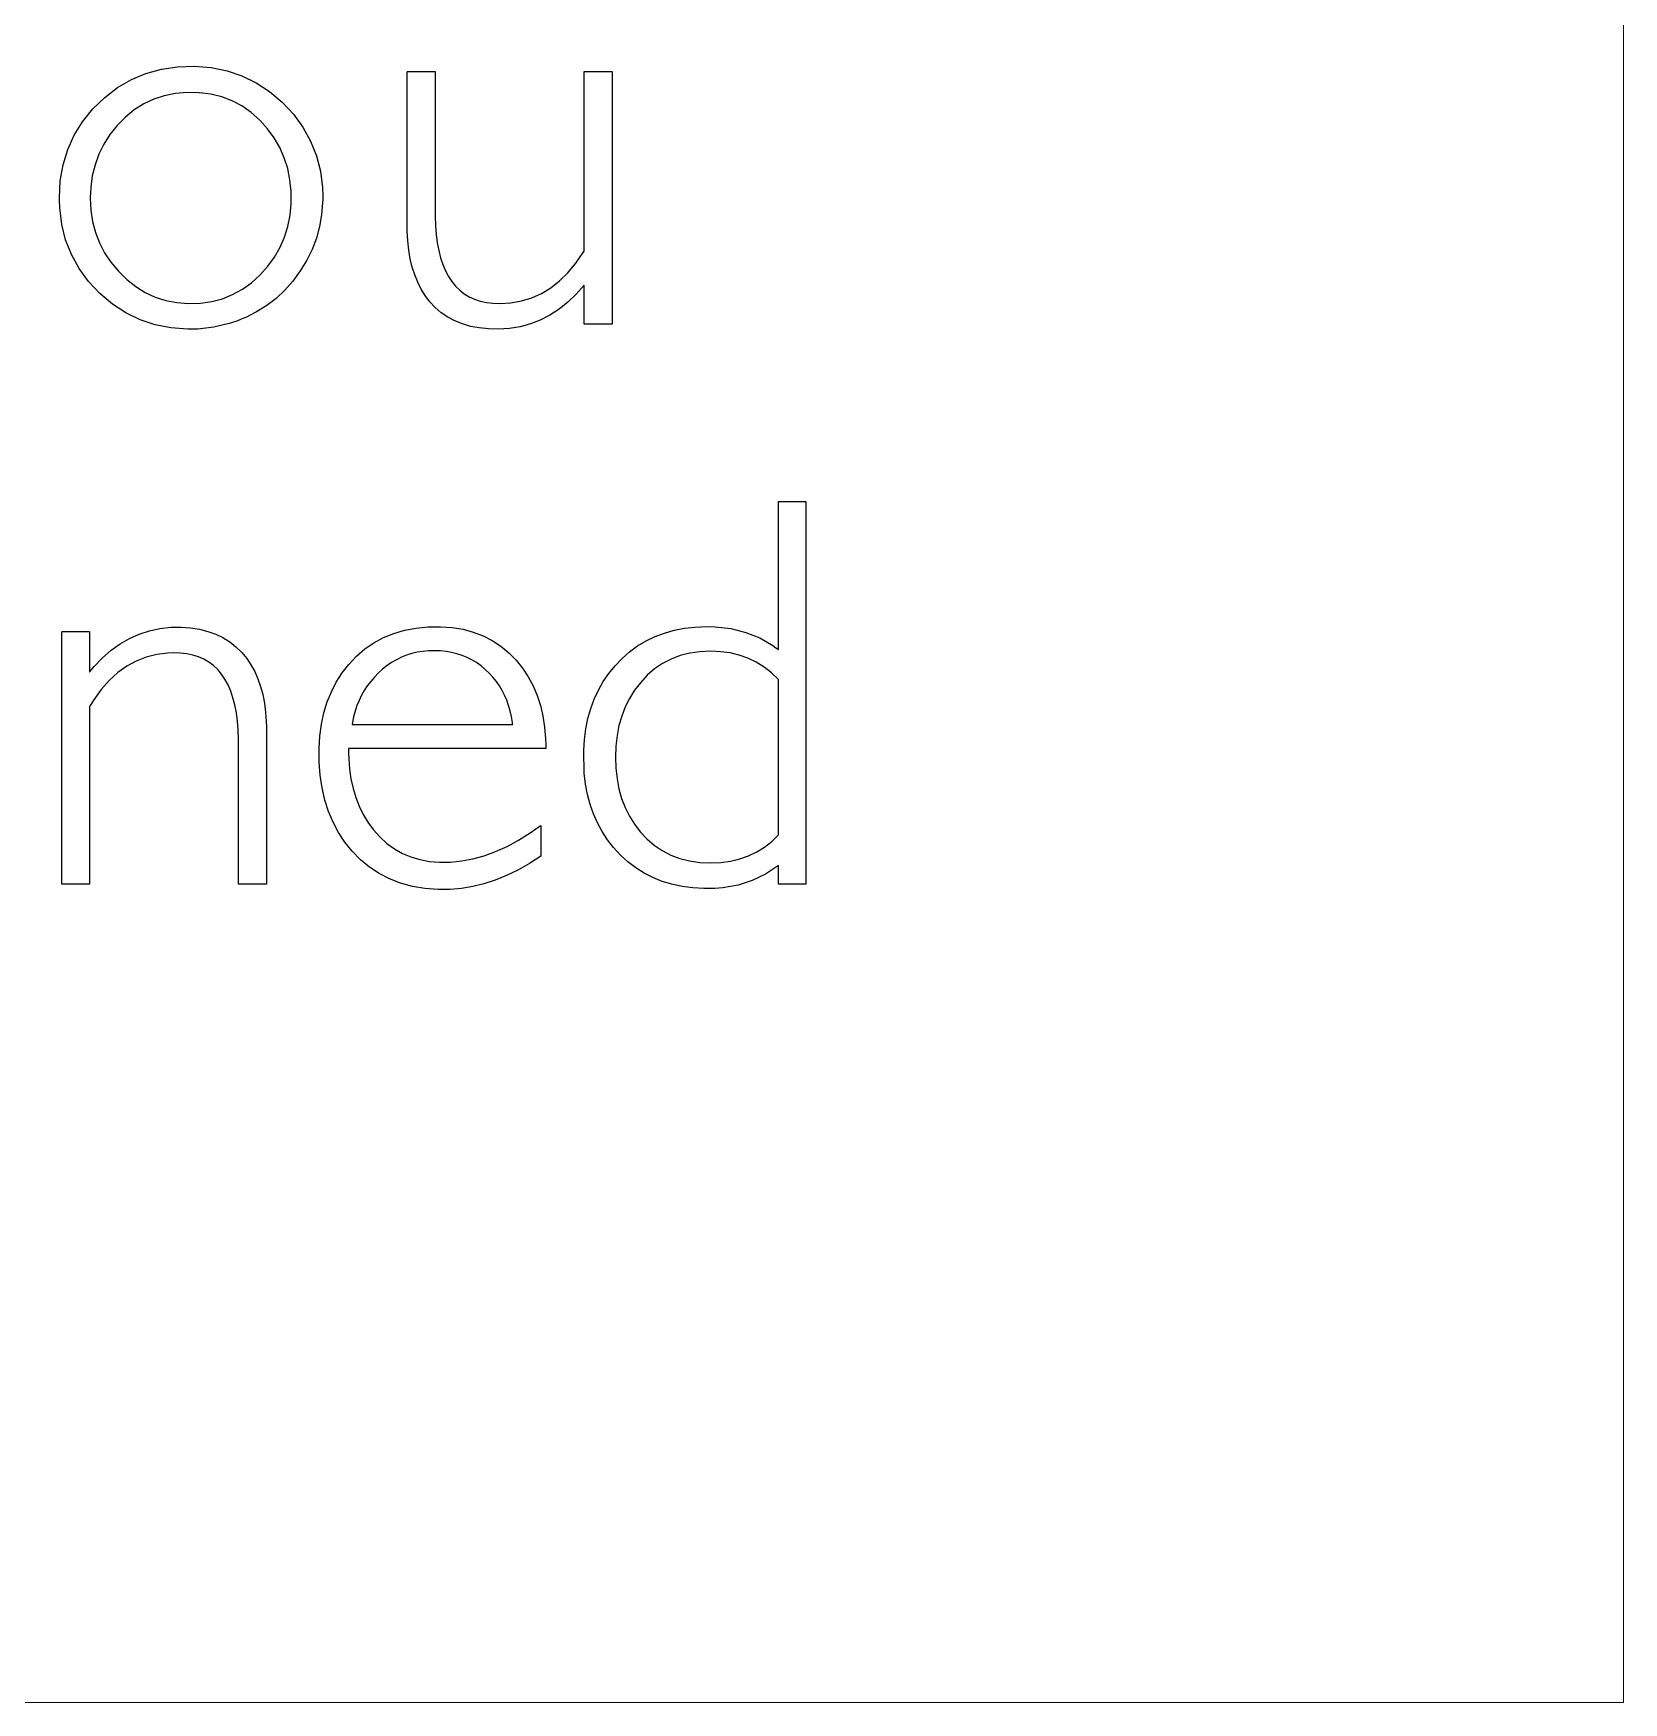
# Model space of a CAD drawing. Header units: millimetres. Extents: x 2232 to 85269, y -3593 to 5869.
# Drawn here: x 67265.23 to 67301.84, y -1520.84 to -1482.4 of the extents above; entities that cross this region are included whole.
import ezdxf

# ---------------------------------------------------------------- set-up
doc = ezdxf.new("R2010")
doc.units = ezdxf.units.MM
doc.layers.add('Standart', color=7, linetype='Continuous')

msp = doc.modelspace()

# ---------------------------------------------------------------- linework, layer by layer
at = {"layer": 'Standart', "color": 250, "linetype": 'Continuous', "lineweight": 5}
for points in [[(67301.842, -1445.29), (67301.842, -1520.841)], [(67301.842, -1520.841), (67031.842, -1520.841)]]:
    msp.add_lwpolyline(points, dxfattribs=at)
at = {"layer": 'Standart', "color": 159, "linetype": 'Continuous', "lineweight": -3}
for points in [[(67267.82, -1483.319), (67268.175, -1483.22)], [(67268.175, -1483.22), (67268.549, -1483.165)], [(67268.549, -1483.165), (67268.942, -1483.152)], [(67268.942, -1483.152), (67269.324, -1483.182)], [(67269.324, -1483.182), (67269.687, -1483.255)], [(67267.168, -1483.644), (67267.485, -1483.46)], [(67267.485, -1483.46), (67267.82, -1483.319)], [(67269.687, -1483.255), (67270.032, -1483.372)], [(67270.032, -1483.372), (67270.358, -1483.531)], [(67270.358, -1483.531), (67270.666, -1483.733)], [(67273.837, -1483.278), (67273.841, -1483.277)], [(67273.837, -1483.29), (67273.837, -1483.278)], [(67273.837, -1483.317), (67273.837, -1483.29)], [(67273.837, -1483.358), (67273.837, -1483.317)], [(67273.837, -1483.413), (67273.837, -1483.358)], [(67273.837, -1483.558), (67273.837, -1483.413)], [(67273.837, -1483.745), (67273.837, -1483.558)], [(67273.841, -1483.277), (67273.879, -1483.277)], [(67273.879, -1483.277), (67273.949, -1483.277)], [(67273.949, -1483.277), (67274.04, -1483.277)], [(67274.04, -1483.277), (67274.247, -1483.277)], [(67274.247, -1483.277), (67274.343, -1483.277)], [(67274.343, -1483.277), (67274.42, -1483.277)], [(67274.42, -1483.277), (67274.468, -1483.277)], [(67274.468, -1483.277), (67274.478, -1483.277)], [(67274.478, -1483.277), (67274.479, -1483.286)], [(67274.479, -1483.286), (67274.479, -1483.309)], [(67274.479, -1483.309), (67274.479, -1483.345)], [(67274.479, -1483.345), (67274.479, -1483.452)], [(67274.479, -1483.452), (67274.479, -1483.602)], [(67274.479, -1483.602), (67274.479, -1483.787)], [(67277.911, -1483.289), (67277.912, -1483.277)], [(67277.911, -1483.318), (67277.911, -1483.289)], [(67277.911, -1483.363), (67277.911, -1483.318)], [(67277.911, -1483.424), (67277.911, -1483.363)], [(67277.911, -1483.499), (67277.911, -1483.424)], [(67277.911, -1483.587), (67277.911, -1483.499)], [(67277.911, -1483.688), (67277.911, -1483.587)], [(67277.912, -1483.277), (67277.922, -1483.277)], [(67277.922, -1483.277), (67277.97, -1483.277)], [(67277.97, -1483.277), (67278.047, -1483.277)], [(67278.047, -1483.277), (67278.143, -1483.277)], [(67278.143, -1483.277), (67278.35, -1483.277)], [(67278.35, -1483.277), (67278.441, -1483.277)], [(67278.441, -1483.277), (67278.511, -1483.277)], [(67278.511, -1483.277), (67278.549, -1483.277)], [(67278.549, -1483.277), (67278.553, -1483.278)], [(67278.553, -1483.278), (67278.553, -1483.298)], [(67278.553, -1483.298), (67278.553, -1483.342)], [(67278.553, -1483.342), (67278.553, -1483.409)], [(67278.553, -1483.409), (67278.553, -1483.498)], [(67278.553, -1483.498), (67278.553, -1483.606)], [(67278.553, -1483.606), (67278.553, -1483.733)], [(67266.597, -1484.137), (67266.872, -1483.87)], [(67266.872, -1483.87), (67267.168, -1483.644)], [(67267.999, -1483.913), (67267.769, -1484.022)], [(67268.242, -1483.833), (67267.999, -1483.913)], [(67268.499, -1483.781), (67268.242, -1483.833)], [(67268.77, -1483.757), (67268.499, -1483.781)], [(67269.048, -1483.762), (67268.77, -1483.757)], [(67269.313, -1483.796), (67269.048, -1483.762)], [(67269.566, -1483.858), (67269.313, -1483.796)], [(67269.805, -1483.948), (67269.566, -1483.858)], [(67270.031, -1484.068), (67269.805, -1483.948)], [(67270.666, -1483.733), (67270.954, -1483.978)], [(67270.954, -1483.978), (67271.216, -1484.259)], [(67273.837, -1483.967), (67273.837, -1483.745)], [(67273.837, -1484.217), (67273.837, -1483.967)], [(67274.479, -1483.787), (67274.479, -1484.001)], [(67277.911, -1483.922), (67277.911, -1483.688)], [(67277.911, -1484.194), (67277.911, -1483.922)], [(67278.553, -1483.733), (67278.553, -1483.878)], [(67278.553, -1483.878), (67278.553, -1484.037)], [(67266.362, -1484.429), (67266.597, -1484.137)], [(67267.349, -1484.325), (67267.16, -1484.518)], [(67267.552, -1484.159), (67267.349, -1484.325)], [(67267.769, -1484.022), (67267.552, -1484.159)], [(67270.243, -1484.216), (67270.031, -1484.068)], [(67270.442, -1484.392), (67270.243, -1484.216)], [(67271.216, -1484.259), (67271.436, -1484.559)], [(67273.837, -1484.488), (67273.837, -1484.217)], [(67274.479, -1484.001), (67274.479, -1484.238)], [(67274.479, -1484.238), (67274.479, -1484.755)], [(67277.911, -1484.494), (67277.911, -1484.194)], [(67278.553, -1484.037), (67278.553, -1484.212)], [(67278.553, -1484.212), (67278.553, -1484.399)], [(67266.02, -1485.07), (67266.17, -1484.74)], [(67266.17, -1484.74), (67266.362, -1484.429)], [(67266.993, -1484.727), (67266.852, -1484.947)], [(67267.16, -1484.518), (67266.993, -1484.727)], [(67270.622, -1484.592), (67270.442, -1484.392)], [(67270.775, -1484.803), (67270.622, -1484.592)], [(67271.436, -1484.559), (67271.612, -1484.877)], [(67273.837, -1485.065), (67273.837, -1484.488)], [(67274.479, -1484.755), (67274.479, -1485.287)], [(67277.911, -1484.815), (67277.911, -1484.494)], [(67278.553, -1484.399), (67278.553, -1484.805)], [(67265.913, -1485.421), (67266.02, -1485.07)], [(67266.852, -1484.947), (67266.737, -1485.179)], [(67270.904, -1485.026), (67270.775, -1484.803)], [(67271.006, -1485.261), (67270.904, -1485.026)], [(67271.612, -1484.877), (67271.746, -1485.215)], [(67273.837, -1485.643), (67273.837, -1485.065)], [(67277.911, -1485.149), (67277.911, -1484.815)], [(67278.553, -1484.805), (67278.553, -1485.247)], [(67265.849, -1485.79), (67265.913, -1485.421)], [(67266.649, -1485.423), (67266.586, -1485.678)], [(67266.737, -1485.179), (67266.649, -1485.423)], [(67271.084, -1485.507), (67271.006, -1485.261)], [(67271.136, -1485.766), (67271.084, -1485.507)], [(67271.746, -1485.215), (67271.836, -1485.571)], [(67274.479, -1485.287), (67274.479, -1485.542)], [(67277.911, -1485.823), (67277.911, -1485.149)], [(67278.553, -1485.247), (67278.553, -1486.186)], [(67265.828, -1486.18), (67265.849, -1485.79)], [(67266.586, -1485.678), (67266.55, -1485.945)], [(67271.163, -1486.037), (67271.136, -1485.766)], [(67271.836, -1485.571), (67271.883, -1485.946)], [(67273.837, -1485.914), (67273.837, -1485.643)], [(67274.479, -1485.542), (67274.479, -1485.782)], [(67274.479, -1485.782), (67274.479, -1486)], [(67277.911, -1486.146), (67277.911, -1485.823)], [(67265.828, -1486.195), (67265.828, -1486.18)], [(67265.828, -1486.18), (67265.828, -1486.18)], [(67265.828, -1486.18), (67265.828, -1486.18)], [(67265.828, -1486.18), (67265.828, -1486.18)], [(67265.828, -1486.18), (67265.828, -1486.18)], [(67265.828, -1486.22), (67265.828, -1486.195)], [(67265.835, -1486.416), (67265.828, -1486.22)], [(67266.542, -1486.083), (67266.54, -1486.153)], [(67266.54, -1486.153), (67266.54, -1486.188)], [(67266.54, -1486.188), (67266.54, -1486.192)], [(67266.54, -1486.192), (67266.553, -1486.465)], [(67266.54, -1486.192), (67266.54, -1486.192)], [(67266.54, -1486.192), (67266.54, -1486.192)], [(67266.54, -1486.192), (67266.54, -1486.192)], [(67266.55, -1485.945), (67266.542, -1486.083)], [(67271.164, -1486.316), (67271.163, -1486.037)], [(67271.889, -1486.293), (67271.866, -1486.573)], [(67271.883, -1485.946), (67271.891, -1486.141)], [(67271.891, -1486.223), (67271.889, -1486.293)], [(67271.891, -1486.141), (67271.891, -1486.223)], [(67273.837, -1486.164), (67273.837, -1485.914)], [(67273.837, -1486.386), (67273.837, -1486.164)], [(67274.479, -1486), (67274.479, -1486.19)], [(67274.479, -1486.19), (67274.479, -1486.344)], [(67277.911, -1486.45), (67277.911, -1486.146)], [(67278.553, -1486.186), (67278.553, -1487.125)], [(67265.882, -1486.794), (67265.835, -1486.416)], [(67266.553, -1486.465), (67266.592, -1486.727)], [(67271.089, -1486.842), (67271.14, -1486.585)], [(67271.14, -1486.585), (67271.164, -1486.316)], [(67271.866, -1486.573), (67271.819, -1486.845)], [(67273.837, -1486.573), (67273.837, -1486.386)], [(67273.837, -1486.718), (67273.837, -1486.573)], [(67274.479, -1486.344), (67274.479, -1486.458)], [(67274.479, -1486.458), (67274.479, -1486.498)], [(67274.479, -1486.498), (67274.479, -1486.524)], [(67274.479, -1486.524), (67274.479, -1486.537)], [(67274.479, -1486.537), (67274.479, -1486.547)], [(67274.479, -1486.547), (67274.479, -1486.603)], [(67274.479, -1486.603), (67274.486, -1486.821)], [(67277.911, -1486.726), (67277.911, -1486.45)], [(67265.972, -1487.152), (67265.882, -1486.794)], [(67266.592, -1486.727), (67266.658, -1486.978)], [(67266.658, -1486.978), (67266.751, -1487.219)], [(67271.013, -1487.088), (67271.089, -1486.842)], [(67271.819, -1486.845), (67271.746, -1487.111)], [(67273.837, -1486.772), (67273.837, -1486.718)], [(67273.837, -1486.814), (67273.837, -1486.772)], [(67273.837, -1486.841), (67273.837, -1486.814)], [(67273.837, -1486.853), (67273.837, -1486.841)], [(67273.837, -1486.866), (67273.837, -1486.853)], [(67273.837, -1486.895), (67273.837, -1486.866)], [(67273.838, -1486.952), (67273.837, -1486.895)], [(67273.849, -1487.175), (67273.838, -1486.952)], [(67274.486, -1486.821), (67274.502, -1487.026)], [(67274.502, -1487.026), (67274.527, -1487.218)], [(67277.911, -1486.966), (67277.911, -1486.726)], [(67277.911, -1487.07), (67277.911, -1486.966)], [(67266.105, -1487.49), (67265.972, -1487.152)], [(67266.751, -1487.219), (67266.869, -1487.449)], [(67266.869, -1487.449), (67267.014, -1487.668)], [(67270.783, -1487.546), (67270.911, -1487.323)], [(67270.911, -1487.323), (67271.013, -1487.088)], [(67271.647, -1487.37), (67271.524, -1487.622)], [(67271.746, -1487.111), (67271.647, -1487.37)], [(67273.871, -1487.387), (67273.849, -1487.175)], [(67273.905, -1487.589), (67273.871, -1487.387)], [(67274.527, -1487.218), (67274.561, -1487.398)], [(67274.561, -1487.398), (67274.603, -1487.566)], [(67277.718, -1487.691), (67277.888, -1487.445)], [(67277.888, -1487.445), (67277.908, -1487.413)], [(67277.908, -1487.413), (67277.911, -1487.406)], [(67277.911, -1487.162), (67277.911, -1487.07)], [(67277.911, -1487.241), (67277.911, -1487.162)], [(67277.911, -1487.306), (67277.911, -1487.241)], [(67277.911, -1487.356), (67277.911, -1487.306)], [(67277.911, -1487.389), (67277.911, -1487.356)], [(67277.911, -1487.406), (67277.911, -1487.389)], [(67278.553, -1487.125), (67278.553, -1487.566)], [(67266.28, -1487.809), (67266.105, -1487.49)], [(67266.498, -1488.108), (67266.28, -1487.809)], [(67267.014, -1487.668), (67267.186, -1487.876)], [(67270.449, -1487.959), (67270.629, -1487.758)], [(67270.629, -1487.758), (67270.783, -1487.546)], [(67271.524, -1487.622), (67271.375, -1487.867)], [(67273.951, -1487.78), (67273.905, -1487.589)], [(67274.008, -1487.96), (67273.951, -1487.78)], [(67274.603, -1487.566), (67274.655, -1487.721)], [(67274.655, -1487.721), (67274.715, -1487.864)], [(67277.537, -1487.908), (67277.718, -1487.691)], [(67278.553, -1487.566), (67278.553, -1487.973)], [(67266.758, -1488.387), (67266.498, -1488.108)], [(67267.186, -1487.876), (67267.38, -1488.067)], [(67267.38, -1488.067), (67267.586, -1488.229)], [(67270.04, -1488.29), (67270.251, -1488.139)], [(67270.251, -1488.139), (67270.449, -1487.959)], [(67271.206, -1488.099), (67271.02, -1488.309)], [(67271.375, -1487.867), (67271.206, -1488.099)], [(67274.077, -1488.129), (67274.008, -1487.96)], [(67274.157, -1488.288), (67274.077, -1488.129)], [(67274.715, -1487.864), (67274.784, -1487.995)], [(67274.784, -1487.995), (67274.862, -1488.113)], [(67274.862, -1488.113), (67274.949, -1488.218)], [(67274.949, -1488.218), (67275.045, -1488.312)], [(67277.143, -1488.255), (67277.346, -1488.096)], [(67277.346, -1488.096), (67277.537, -1487.908)], [(67277.911, -1488.194), (67277.726, -1488.404)], [(67277.911, -1488.198), (67277.911, -1488.194)], [(67277.911, -1488.194), (67277.911, -1488.194)], [(67277.911, -1488.194), (67277.911, -1488.194)], [(67277.911, -1488.216), (67277.911, -1488.198)], [(67277.911, -1488.29), (67277.911, -1488.216)], [(67278.553, -1487.973), (67278.553, -1488.16)], [(67278.553, -1488.16), (67278.553, -1488.334)], [(67267.047, -1488.631), (67266.758, -1488.387)], [(67267.586, -1488.229), (67267.805, -1488.363)], [(67267.805, -1488.363), (67268.036, -1488.469)], [(67268.036, -1488.469), (67268.279, -1488.546)], [(67268.279, -1488.546), (67268.534, -1488.595)], [(67268.534, -1488.595), (67268.802, -1488.615)], [(67269.074, -1488.608), (67269.334, -1488.571)], [(67269.334, -1488.571), (67269.582, -1488.506)], [(67269.582, -1488.506), (67269.817, -1488.412)], [(67269.817, -1488.412), (67270.04, -1488.29)], [(67270.819, -1488.498), (67270.601, -1488.665)], [(67271.02, -1488.309), (67270.819, -1488.498)], [(67274.249, -1488.435), (67274.157, -1488.288)], [(67274.356, -1488.576), (67274.249, -1488.435)], [(67274.482, -1488.711), (67274.356, -1488.576)], [(67275.045, -1488.312), (67275.15, -1488.392)], [(67275.15, -1488.392), (67275.264, -1488.461)], [(67275.264, -1488.461), (67275.386, -1488.517)], [(67275.386, -1488.517), (67275.518, -1488.56)], [(67275.518, -1488.56), (67275.658, -1488.591)], [(67275.658, -1488.591), (67275.808, -1488.61)], [(67275.966, -1488.616), (67276.223, -1488.602)], [(67276.223, -1488.602), (67276.47, -1488.558)], [(67276.47, -1488.558), (67276.705, -1488.486)], [(67276.705, -1488.486), (67276.93, -1488.385)], [(67276.93, -1488.385), (67277.143, -1488.255)], [(67277.533, -1488.589), (67277.331, -1488.75)], [(67277.726, -1488.404), (67277.533, -1488.589)], [(67277.911, -1488.403), (67277.911, -1488.29)], [(67277.911, -1488.686), (67277.911, -1488.403)], [(67278.553, -1488.334), (67278.553, -1488.494)], [(67278.553, -1488.494), (67278.553, -1488.638)], [(67267.356, -1488.832), (67267.047, -1488.631)], [(67267.684, -1488.99), (67267.356, -1488.832)], [(67268.802, -1488.615), (67269.074, -1488.608)], [(67269.998, -1488.989), (67269.912, -1489.022)], [(67270.054, -1488.965), (67269.998, -1488.989)], [(67270.119, -1488.937), (67270.054, -1488.965)], [(67270.368, -1488.812), (67270.119, -1488.937)], [(67270.601, -1488.665), (67270.368, -1488.812)], [(67274.621, -1488.829), (67274.482, -1488.711)], [(67274.772, -1488.932), (67274.621, -1488.829)], [(67274.934, -1489.018), (67274.772, -1488.932)], [(67275.808, -1488.61), (67275.966, -1488.616)], [(67277.119, -1488.887), (67276.9, -1489)], [(67277.331, -1488.75), (67277.119, -1488.887)], [(67277.911, -1488.829), (67277.911, -1488.686)], [(67277.911, -1488.954), (67277.911, -1488.829)], [(67277.911, -1489.046), (67277.911, -1488.954)], [(67278.553, -1488.638), (67278.553, -1488.765)], [(67278.553, -1488.765), (67278.553, -1488.874)], [(67278.553, -1488.874), (67278.553, -1488.962)], [(67278.553, -1488.962), (67278.553, -1489.029)], [(67268.031, -1489.105), (67267.684, -1488.99)], [(67268.397, -1489.178), (67268.031, -1489.105)], [(67268.783, -1489.208), (67268.397, -1489.178)], [(67268.833, -1489.208), (67268.783, -1489.208)], [(67268.872, -1489.208), (67268.833, -1489.208)], [(67268.919, -1489.208), (67268.872, -1489.208)], [(67269.013, -1489.205), (67268.919, -1489.208)], [(67269.381, -1489.165), (67269.013, -1489.205)], [(67269.737, -1489.081), (67269.381, -1489.165)], [(67269.912, -1489.022), (67269.737, -1489.081)], [(67275.109, -1489.088), (67274.934, -1489.018)], [(67275.296, -1489.143), (67275.109, -1489.088)], [(67275.495, -1489.181), (67275.296, -1489.143)], [(67275.705, -1489.202), (67275.495, -1489.181)], [(67275.933, -1489.208), (67275.705, -1489.202)], [(67276.188, -1489.193), (67275.933, -1489.208)], [(67276.434, -1489.153), (67276.188, -1489.193)], [(67276.671, -1489.088), (67276.434, -1489.153)], [(67276.9, -1489), (67276.671, -1489.088)], [(67277.911, -1489.076), (67277.911, -1489.046)], [(67277.911, -1489.092), (67277.911, -1489.076)], [(67277.922, -1489.095), (67277.911, -1489.092)], [(67277.97, -1489.095), (67277.922, -1489.095)], [(67278.047, -1489.095), (67277.97, -1489.095)], [(67278.143, -1489.095), (67278.047, -1489.095)], [(67278.35, -1489.095), (67278.143, -1489.095)], [(67278.441, -1489.095), (67278.35, -1489.095)], [(67278.511, -1489.095), (67278.441, -1489.095)], [(67278.549, -1489.095), (67278.511, -1489.095)], [(67278.553, -1489.093), (67278.549, -1489.095)], [(67278.553, -1489.029), (67278.553, -1489.073)], [(67278.553, -1489.073), (67278.553, -1489.093)], [(67282.385, -1493.189), (67282.386, -1493.181)], [(67282.385, -1493.24), (67282.385, -1493.189)], [(67282.386, -1493.181), (67282.412, -1493.181)], [(67282.412, -1493.181), (67282.467, -1493.181)], [(67282.467, -1493.181), (67282.544, -1493.181)], [(67282.544, -1493.181), (67282.729, -1493.181)], [(67282.729, -1493.181), (67282.905, -1493.181)], [(67282.905, -1493.181), (67282.969, -1493.181)], [(67282.969, -1493.181), (67283.007, -1493.181)], [(67283.007, -1493.181), (67283.014, -1493.181)], [(67283.014, -1493.181), (67283.014, -1493.186)], [(67283.014, -1493.186), (67283.014, -1493.22)], [(67282.385, -1493.336), (67282.385, -1493.24)], [(67282.385, -1493.472), (67282.385, -1493.336)], [(67282.385, -1493.641), (67282.385, -1493.472)], [(67283.014, -1493.22), (67283.014, -1493.286)], [(67283.014, -1493.286), (67283.014, -1493.382)], [(67283.014, -1493.382), (67283.014, -1493.505)], [(67283.014, -1493.505), (67283.014, -1493.655)], [(67282.385, -1493.838), (67282.385, -1493.641)], [(67282.385, -1494.297), (67282.385, -1493.838)], [(67283.014, -1493.655), (67283.014, -1493.829)], [(67283.014, -1493.829), (67283.014, -1494.026)], [(67282.385, -1494.805), (67282.385, -1494.297)], [(67283.014, -1494.026), (67283.014, -1494.244)], [(67283.014, -1494.244), (67283.014, -1494.481)], [(67283.014, -1494.481), (67283.014, -1495.006)], [(67282.385, -1495.32), (67282.385, -1494.805)], [(67283.014, -1495.006), (67283.014, -1495.588)], [(67282.385, -1495.798), (67282.385, -1495.32)], [(67282.385, -1496.01), (67282.385, -1495.798)], [(67283.014, -1495.588), (67283.014, -1496.213)], [(67265.881, -1496.176), (67265.897, -1496.172)], [(67265.881, -1496.203), (67265.881, -1496.176)], [(67265.881, -1496.254), (67265.881, -1496.203)], [(67265.881, -1496.327), (67265.881, -1496.254)], [(67265.897, -1496.172), (67265.95, -1496.172)], [(67265.95, -1496.172), (67266.03, -1496.172)], [(67266.03, -1496.172), (67266.232, -1496.172)], [(67266.232, -1496.172), (67266.334, -1496.172)], [(67266.334, -1496.172), (67266.423, -1496.172)], [(67266.423, -1496.172), (67266.489, -1496.172)], [(67266.489, -1496.172), (67266.521, -1496.172)], [(67266.521, -1496.172), (67266.523, -1496.173)], [(67266.523, -1496.173), (67266.523, -1496.188)], [(67266.523, -1496.188), (67266.523, -1496.217)], [(67266.523, -1496.217), (67266.523, -1496.258)], [(67266.523, -1496.258), (67266.523, -1496.369)], [(67267.442, -1496.329), (67267.667, -1496.229)], [(67267.667, -1496.229), (67267.9, -1496.153)], [(67267.9, -1496.153), (67268.142, -1496.102)], [(67268.142, -1496.102), (67268.391, -1496.075)], [(67268.391, -1496.075), (67268.52, -1496.071)], [(67268.52, -1496.071), (67268.634, -1496.073)], [(67268.634, -1496.073), (67268.85, -1496.088)], [(67268.85, -1496.088), (67269.054, -1496.12)], [(67269.054, -1496.12), (67269.246, -1496.168)], [(67269.246, -1496.168), (67269.426, -1496.232)], [(67269.426, -1496.232), (67269.594, -1496.313)], [(67273.291, -1496.311), (67273.527, -1496.215)], [(67273.527, -1496.215), (67273.777, -1496.141)], [(67273.777, -1496.141), (67274.041, -1496.091)], [(67274.041, -1496.091), (67274.32, -1496.064)], [(67274.32, -1496.064), (67274.605, -1496.06)], [(67274.605, -1496.06), (67274.869, -1496.079)], [(67274.869, -1496.079), (67275.121, -1496.12)], [(67275.121, -1496.12), (67275.358, -1496.183)], [(67275.358, -1496.183), (67275.583, -1496.268)], [(67275.583, -1496.268), (67275.793, -1496.376)], [(67279.335, -1496.388), (67279.541, -1496.288)], [(67279.541, -1496.288), (67279.757, -1496.207)], [(67279.757, -1496.207), (67279.983, -1496.143)], [(67279.983, -1496.143), (67280.221, -1496.097)], [(67280.221, -1496.097), (67280.469, -1496.069)], [(67280.469, -1496.069), (67280.727, -1496.059)], [(67280.727, -1496.059), (67280.924, -1496.064)], [(67280.924, -1496.064), (67281.289, -1496.106)], [(67281.289, -1496.106), (67281.632, -1496.191)], [(67281.632, -1496.191), (67281.954, -1496.321)], [(67282.385, -1496.197), (67282.385, -1496.01)], [(67282.385, -1496.354), (67282.385, -1496.197)], [(67283.014, -1496.213), (67283.014, -1496.866)], [(67265.881, -1496.422), (67265.881, -1496.327)], [(67265.881, -1496.536), (67265.881, -1496.422)], [(67265.881, -1496.668), (67265.881, -1496.536)], [(67265.881, -1496.817), (67265.881, -1496.668)], [(67266.523, -1496.369), (67266.523, -1496.508)], [(67266.523, -1496.508), (67266.523, -1496.809)], [(67266.819, -1496.779), (67267.019, -1496.605)], [(67267.019, -1496.605), (67267.226, -1496.455)], [(67267.226, -1496.455), (67267.442, -1496.329)], [(67268.325, -1496.668), (67268.072, -1496.7)], [(67268.456, -1496.664), (67268.325, -1496.668)], [(67268.611, -1496.668), (67268.456, -1496.664)], [(67268.76, -1496.685), (67268.611, -1496.668)], [(67269.594, -1496.313), (67269.75, -1496.411)], [(67269.75, -1496.411), (67269.894, -1496.524)], [(67269.894, -1496.524), (67270.025, -1496.654)], [(67270.025, -1496.654), (67270.142, -1496.796)], [(67272.668, -1496.74), (67272.861, -1496.574)], [(67272.861, -1496.574), (67273.069, -1496.431)], [(67273.069, -1496.431), (67273.291, -1496.311)], [(67274.066, -1496.651), (67273.941, -1496.681)], [(67274.195, -1496.63), (67274.066, -1496.651)], [(67274.327, -1496.617), (67274.195, -1496.63)], [(67274.464, -1496.613), (67274.327, -1496.617)], [(67274.6, -1496.617), (67274.464, -1496.613)], [(67274.731, -1496.63), (67274.6, -1496.617)], [(67274.859, -1496.652), (67274.731, -1496.63)], [(67274.982, -1496.682), (67274.859, -1496.652)], [(67275.793, -1496.376), (67275.991, -1496.506)], [(67275.991, -1496.506), (67276.174, -1496.659)], [(67276.174, -1496.659), (67276.345, -1496.834)], [(67278.783, -1496.792), (67278.957, -1496.639)], [(67278.957, -1496.639), (67279.141, -1496.505)], [(67279.141, -1496.505), (67279.335, -1496.388)], [(67280.342, -1496.671), (67280.12, -1496.727)], [(67280.576, -1496.637), (67280.342, -1496.671)], [(67280.824, -1496.625), (67280.576, -1496.637)], [(67281.052, -1496.636), (67280.824, -1496.625)], [(67281.27, -1496.666), (67281.052, -1496.636)], [(67281.479, -1496.718), (67281.27, -1496.666)], [(67281.954, -1496.321), (67282.254, -1496.494)], [(67282.254, -1496.494), (67282.325, -1496.544)], [(67282.325, -1496.544), (67282.361, -1496.57)], [(67282.361, -1496.57), (67282.378, -1496.583)], [(67282.378, -1496.583), (67282.385, -1496.588)], [(67282.385, -1496.475), (67282.385, -1496.354)], [(67282.385, -1496.554), (67282.385, -1496.475)], [(67282.385, -1496.588), (67282.385, -1496.554)], [(67265.881, -1496.981), (67265.881, -1496.817)], [(67265.881, -1497.159), (67265.881, -1496.981)], [(67266.523, -1496.809), (67266.523, -1496.941)], [(67266.523, -1496.941), (67266.523, -1497.043)], [(67266.523, -1497.043), (67266.523, -1497.077)], [(67266.536, -1497.088), (67266.628, -1496.979)], [(67266.628, -1496.979), (67266.819, -1496.779)], [(67267.38, -1496.97), (67267.172, -1497.119)], [(67267.599, -1496.851), (67267.38, -1496.97)], [(67267.829, -1496.761), (67267.599, -1496.851)], [(67268.072, -1496.7), (67267.829, -1496.761)], [(67268.901, -1496.715), (67268.76, -1496.685)], [(67269.034, -1496.756), (67268.901, -1496.715)], [(67269.157, -1496.811), (67269.034, -1496.756)], [(67269.271, -1496.878), (67269.157, -1496.811)], [(67269.377, -1496.957), (67269.271, -1496.878)], [(67269.473, -1497.049), (67269.377, -1496.957)], [(67269.561, -1497.154), (67269.473, -1497.049)], [(67270.142, -1496.796), (67270.239, -1496.94)], [(67270.239, -1496.94), (67270.324, -1497.095)], [(67272.337, -1497.125), (67272.49, -1496.928)], [(67272.49, -1496.928), (67272.668, -1496.74)], [(67273.27, -1497.039), (67273.171, -1497.128)], [(67273.372, -1496.958), (67273.27, -1497.039)], [(67273.478, -1496.886), (67273.372, -1496.958)], [(67273.588, -1496.822), (67273.478, -1496.886)], [(67273.702, -1496.766), (67273.588, -1496.822)], [(67273.82, -1496.719), (67273.702, -1496.766)], [(67273.941, -1496.681), (67273.82, -1496.719)], [(67275.101, -1496.721), (67274.982, -1496.682)], [(67275.216, -1496.768), (67275.101, -1496.721)], [(67275.327, -1496.824), (67275.216, -1496.768)], [(67275.433, -1496.889), (67275.327, -1496.824)], [(67275.536, -1496.962), (67275.433, -1496.889)], [(67275.634, -1497.044), (67275.536, -1496.962)], [(67275.726, -1497.133), (67275.634, -1497.044)], [(67276.345, -1496.834), (67276.493, -1497.019)], [(67276.493, -1497.019), (67276.622, -1497.215)], [(67278.479, -1497.138), (67278.622, -1496.961)], [(67278.622, -1496.961), (67278.783, -1496.792)], [(67279.533, -1497.033), (67279.362, -1497.18)], [(67279.716, -1496.908), (67279.533, -1497.033)], [(67279.912, -1496.806), (67279.716, -1496.908)], [(67280.12, -1496.727), (67279.912, -1496.806)], [(67281.679, -1496.789), (67281.479, -1496.718)], [(67281.87, -1496.881), (67281.679, -1496.789)], [(67282.051, -1496.994), (67281.87, -1496.881)], [(67282.223, -1497.127), (67282.051, -1496.994)], [(67283.014, -1496.866), (67283.014, -1498.203)], [(67265.881, -1497.349), (67265.881, -1497.159)], [(67265.881, -1497.762), (67265.881, -1497.349)], [(67266.523, -1497.077), (67266.523, -1497.098)], [(67266.523, -1497.098), (67266.523, -1497.103)], [(67266.523, -1497.104), (67266.525, -1497.102)], [(67266.523, -1497.103), (67266.523, -1497.104)], [(67266.525, -1497.102), (67266.536, -1497.088)], [(67266.975, -1497.298), (67266.791, -1497.505)], [(67267.172, -1497.119), (67266.975, -1497.298)], [(67269.64, -1497.271), (67269.561, -1497.154)], [(67269.711, -1497.4), (67269.64, -1497.271)], [(67269.772, -1497.542), (67269.711, -1497.4)], [(67270.324, -1497.095), (67270.398, -1497.26)], [(67270.398, -1497.26), (67270.46, -1497.436)], [(67270.46, -1497.436), (67270.51, -1497.623)], [(67272.089, -1497.558), (67272.203, -1497.335)], [(67272.203, -1497.335), (67272.337, -1497.125)], [(67272.917, -1497.422), (67272.847, -1497.529)], [(67272.995, -1497.32), (67272.917, -1497.422)], [(67273.08, -1497.222), (67272.995, -1497.32)], [(67273.171, -1497.128), (67273.08, -1497.222)], [(67275.811, -1497.225), (67275.726, -1497.133)], [(67275.888, -1497.321), (67275.811, -1497.225)], [(67275.958, -1497.422), (67275.888, -1497.321)], [(67276.022, -1497.529), (67275.958, -1497.422)], [(67276.622, -1497.215), (67276.733, -1497.422)], [(67276.733, -1497.422), (67276.826, -1497.642)], [(67278.239, -1497.522), (67278.351, -1497.325)], [(67278.351, -1497.325), (67278.479, -1497.138)], [(67279.205, -1497.35), (67279.07, -1497.525)], [(67279.362, -1497.18), (67279.205, -1497.35)], [(67282.385, -1497.28), (67282.223, -1497.127)], [(67282.385, -1497.29), (67282.385, -1497.28)], [(67282.385, -1497.32), (67282.385, -1497.29)], [(67282.385, -1497.368), (67282.385, -1497.32)], [(67282.385, -1497.434), (67282.385, -1497.368)], [(67282.385, -1497.515), (67282.385, -1497.434)], [(67265.881, -1498.207), (67265.881, -1497.762)], [(67266.617, -1497.743), (67266.535, -1497.872)], [(67266.791, -1497.505), (67266.617, -1497.743)], [(67269.824, -1497.697), (67269.772, -1497.542)], [(67269.868, -1497.864), (67269.824, -1497.697)], [(67270.51, -1497.623), (67270.549, -1497.821)], [(67270.549, -1497.821), (67270.576, -1498.029)], [(67271.918, -1498.043), (67271.994, -1497.794)], [(67271.994, -1497.794), (67272.089, -1497.558)], [(67272.728, -1497.757), (67272.679, -1497.878)], [(67272.784, -1497.641), (67272.728, -1497.757)], [(67272.847, -1497.529), (67272.784, -1497.641)], [(67276.078, -1497.639), (67276.022, -1497.529)], [(67276.128, -1497.755), (67276.078, -1497.639)], [(67276.171, -1497.876), (67276.128, -1497.755)], [(67276.826, -1497.642), (67276.902, -1497.873)], [(67278.063, -1497.946), (67278.143, -1497.729)], [(67278.143, -1497.729), (67278.239, -1497.522)], [(67278.954, -1497.712), (67278.856, -1497.909)], [(67279.07, -1497.525), (67278.954, -1497.712)], [(67282.385, -1497.61), (67282.385, -1497.515)], [(67282.385, -1497.719), (67282.385, -1497.61)], [(67282.385, -1497.839), (67282.385, -1497.719)], [(67265.881, -1498.673), (67265.881, -1498.207)], [(67266.525, -1497.889), (67266.523, -1497.892)], [(67266.523, -1497.892), (67266.523, -1497.896)], [(67266.523, -1497.896), (67266.523, -1497.918)], [(67266.523, -1497.918), (67266.523, -1497.956)], [(67266.523, -1497.956), (67266.523, -1498.01)], [(67266.523, -1498.01), (67266.523, -1498.078)], [(67266.523, -1498.078), (67266.523, -1498.16)], [(67266.523, -1498.16), (67266.523, -1498.362)], [(67266.535, -1497.872), (67266.525, -1497.889)], [(67269.903, -1498.043), (67269.868, -1497.864)], [(67269.929, -1498.235), (67269.903, -1498.043)], [(67270.576, -1498.029), (67270.592, -1498.248)], [(67271.862, -1498.305), (67271.918, -1498.043)], [(67272.603, -1498.133), (67272.576, -1498.267)], [(67272.637, -1498.003), (67272.603, -1498.133)], [(67272.679, -1497.878), (67272.637, -1498.003)], [(67276.207, -1498.001), (67276.171, -1497.876)], [(67276.236, -1498.132), (67276.207, -1498.001)], [(67276.258, -1498.267), (67276.236, -1498.132)], [(67276.902, -1497.873), (67276.96, -1498.116)], [(67276.96, -1498.116), (67276.999, -1498.371)], [(67277.949, -1498.41), (67277.998, -1498.173)], [(67277.998, -1498.173), (67278.063, -1497.946)], [(67278.775, -1498.118), (67278.712, -1498.338)], [(67278.856, -1497.909), (67278.775, -1498.118)], [(67282.385, -1498.11), (67282.385, -1497.839)], [(67282.385, -1498.412), (67282.385, -1498.11)], [(67283.014, -1498.203), (67283.014, -1498.86)], [(67266.523, -1498.362), (67266.523, -1498.605)], [(67269.946, -1498.439), (67269.929, -1498.235)], [(67269.954, -1498.656), (67269.946, -1498.439)], [(67270.592, -1498.248), (67270.596, -1498.362)], [(67270.596, -1498.362), (67270.596, -1498.42)], [(67270.596, -1498.42), (67270.596, -1498.445)], [(67270.596, -1498.445), (67270.596, -1498.448)], [(67270.596, -1498.448), (67270.596, -1498.464)], [(67270.596, -1498.464), (67270.596, -1498.495)], [(67270.596, -1498.495), (67270.596, -1498.54)], [(67270.596, -1498.54), (67270.596, -1498.597)], [(67270.596, -1498.597), (67270.596, -1498.747)], [(67271.808, -1498.868), (67271.826, -1498.58)], [(67271.826, -1498.58), (67271.862, -1498.305)], [(67272.57, -1498.302), (67272.568, -1498.313)], [(67272.568, -1498.313), (67272.574, -1498.313)], [(67272.568, -1498.313), (67272.568, -1498.313)], [(67272.568, -1498.313), (67272.568, -1498.313)], [(67272.568, -1498.313), (67272.568, -1498.313)], [(67272.568, -1498.313), (67272.568, -1498.313)], [(67272.576, -1498.267), (67272.57, -1498.302)], [(67272.574, -1498.313), (67272.592, -1498.313)], [(67272.592, -1498.313), (67272.621, -1498.313)], [(67272.621, -1498.313), (67272.66, -1498.313)], [(67272.66, -1498.313), (67272.709, -1498.313)], [(67272.709, -1498.313), (67272.767, -1498.313)], [(67272.767, -1498.313), (67272.834, -1498.313)], [(67272.834, -1498.313), (67272.909, -1498.313)], [(67272.909, -1498.313), (67273.082, -1498.313)], [(67273.082, -1498.313), (67273.281, -1498.313)], [(67273.281, -1498.313), (67273.501, -1498.313)], [(67273.501, -1498.313), (67273.738, -1498.313)], [(67273.738, -1498.313), (67273.987, -1498.313)], [(67273.987, -1498.313), (67274.243, -1498.313)], [(67274.243, -1498.313), (67274.761, -1498.313)], [(67274.761, -1498.313), (67275.013, -1498.313)], [(67275.013, -1498.313), (67275.254, -1498.313)], [(67275.254, -1498.313), (67275.481, -1498.313)], [(67275.481, -1498.313), (67275.687, -1498.313)], [(67275.687, -1498.313), (67275.869, -1498.313)], [(67275.869, -1498.313), (67275.949, -1498.313)], [(67275.949, -1498.313), (67276.022, -1498.313)], [(67276.022, -1498.313), (67276.086, -1498.313)], [(67276.086, -1498.313), (67276.141, -1498.313)], [(67276.141, -1498.313), (67276.187, -1498.313)], [(67276.187, -1498.313), (67276.223, -1498.313)], [(67276.223, -1498.313), (67276.248, -1498.313)], [(67276.248, -1498.313), (67276.262, -1498.313)], [(67276.263, -1498.301), (67276.258, -1498.267)], [(67276.262, -1498.313), (67276.264, -1498.313)], [(67276.264, -1498.313), (67276.263, -1498.301)], [(67276.999, -1498.371), (67277.021, -1498.639)], [(67277.916, -1498.656), (67277.949, -1498.41)], [(67278.667, -1498.568), (67278.64, -1498.81)], [(67278.712, -1498.338), (67278.667, -1498.568)], [(67282.385, -1498.735), (67282.385, -1498.412)], [(67265.881, -1499.624), (67265.881, -1498.673)], [(67266.523, -1498.605), (67266.523, -1498.884)], [(67266.523, -1498.884), (67266.523, -1499.188)], [(67269.954, -1498.713), (67269.954, -1498.656)], [(67269.955, -1498.741), (67269.954, -1498.713)], [(67269.955, -1498.753), (67269.955, -1498.741)], [(67269.955, -1498.763), (67269.955, -1498.753)], [(67269.955, -1498.753), (67269.955, -1498.753)], [(67269.955, -1498.785), (67269.955, -1498.763)], [(67269.955, -1498.821), (67269.955, -1498.785)], [(67269.955, -1498.927), (67269.955, -1498.821)], [(67269.955, -1499.076), (67269.955, -1498.927)], [(67270.596, -1498.747), (67270.596, -1498.938)], [(67270.596, -1498.938), (67270.596, -1499.162)], [(67271.81, -1499.177), (67271.808, -1498.868)], [(67272.502, -1498.867), (67272.486, -1498.867)], [(67272.486, -1498.867), (67272.486, -1498.867)], [(67272.486, -1498.867), (67272.486, -1498.871)], [(67272.486, -1498.871), (67272.486, -1498.889)], [(67272.486, -1498.889), (67272.486, -1498.932)], [(67272.486, -1498.932), (67272.486, -1498.936)], [(67272.486, -1498.936), (67272.486, -1498.936)], [(67272.486, -1498.936), (67272.486, -1498.936)], [(67272.486, -1498.936), (67272.486, -1498.947)], [(67272.486, -1498.947), (67272.486, -1498.978)], [(67272.486, -1498.978), (67272.489, -1499.1)], [(67272.54, -1498.867), (67272.502, -1498.867)], [(67272.598, -1498.867), (67272.54, -1498.867)], [(67272.675, -1498.867), (67272.598, -1498.867)], [(67272.77, -1498.867), (67272.675, -1498.867)], [(67272.881, -1498.867), (67272.77, -1498.867)], [(67273.007, -1498.867), (67272.881, -1498.867)], [(67273.146, -1498.867), (67273.007, -1498.867)], [(67273.298, -1498.867), (67273.146, -1498.867)], [(67273.632, -1498.867), (67273.298, -1498.867)], [(67273.998, -1498.867), (67273.632, -1498.867)], [(67274.385, -1498.867), (67273.998, -1498.867)], [(67275.18, -1498.867), (67274.385, -1498.867)], [(67275.565, -1498.867), (67275.18, -1498.867)], [(67275.927, -1498.867), (67275.565, -1498.867)], [(67276.256, -1498.867), (67275.927, -1498.867)], [(67276.404, -1498.867), (67276.256, -1498.867)], [(67276.54, -1498.867), (67276.404, -1498.867)], [(67276.662, -1498.867), (67276.54, -1498.867)], [(67276.769, -1498.867), (67276.662, -1498.867)], [(67276.859, -1498.867), (67276.769, -1498.867)], [(67276.931, -1498.867), (67276.859, -1498.867)], [(67276.984, -1498.867), (67276.931, -1498.867)], [(67277.016, -1498.867), (67276.984, -1498.867)], [(67277.026, -1498.867), (67277.016, -1498.867)], [(67277.021, -1498.639), (67277.026, -1498.777)], [(67277.026, -1498.777), (67277.026, -1498.842)], [(67277.026, -1498.842), (67277.026, -1498.842)], [(67277.026, -1498.842), (67277.026, -1498.855)], [(67277.026, -1498.855), (67277.026, -1498.867)], [(67277.899, -1498.912), (67277.916, -1498.656)], [(67277.911, -1499.436), (67277.899, -1498.912)], [(67278.64, -1498.81), (67278.631, -1499.062)], [(67282.385, -1499.068), (67282.385, -1498.735)], [(67283.014, -1498.86), (67283.014, -1499.49)], [(67266.523, -1499.188), (67266.523, -1499.845)], [(67269.955, -1499.259), (67269.955, -1499.076)], [(67269.955, -1499.472), (67269.955, -1499.259)], [(67270.596, -1499.162), (67270.596, -1499.414)], [(67271.833, -1499.483), (67271.81, -1499.177)], [(67272.489, -1499.1), (67272.507, -1499.339)], [(67272.507, -1499.339), (67272.54, -1499.567)], [(67278.631, -1499.062), (67278.64, -1499.318)], [(67278.64, -1499.318), (67278.667, -1499.562)], [(67282.385, -1499.402), (67282.385, -1499.068)], [(67265.881, -1500.085), (67265.881, -1499.624)], [(67269.955, -1499.707), (67269.955, -1499.472)], [(67269.955, -1500.22), (67269.955, -1499.707)], [(67270.596, -1499.414), (67270.596, -1499.685)], [(67270.596, -1499.685), (67270.596, -1499.969)], [(67271.876, -1499.775), (67271.833, -1499.483)], [(67272.54, -1499.567), (67272.588, -1499.786)], [(67277.94, -1499.684), (67277.911, -1499.436)], [(67277.986, -1499.923), (67277.94, -1499.684)], [(67278.667, -1499.562), (67278.711, -1499.794)], [(67282.385, -1499.725), (67282.385, -1499.402)], [(67282.385, -1500.027), (67282.385, -1499.725)], [(67283.014, -1499.49), (67283.014, -1500.079)], [(67265.881, -1500.522), (67265.881, -1500.085)], [(67266.523, -1499.845), (67266.523, -1500.51)], [(67270.596, -1499.969), (67270.596, -1500.548)], [(67271.94, -1500.053), (67271.876, -1499.775)], [(67272.024, -1500.317), (67271.94, -1500.053)], [(67272.588, -1499.786), (67272.652, -1499.995)], [(67272.652, -1499.995), (67272.731, -1500.194)], [(67278.047, -1500.152), (67277.986, -1499.923)], [(67278.711, -1499.794), (67278.773, -1500.015)], [(67278.773, -1500.015), (67278.853, -1500.224)], [(67282.385, -1500.298), (67282.385, -1500.027)], [(67283.014, -1500.079), (67283.014, -1500.614)], [(67265.881, -1500.923), (67265.881, -1500.522)], [(67266.523, -1500.51), (67266.523, -1500.827)], [(67269.955, -1500.748), (67269.955, -1500.22)], [(67272.129, -1500.566), (67272.024, -1500.317)], [(67272.731, -1500.194), (67272.824, -1500.384)], [(67272.824, -1500.384), (67272.933, -1500.564)], [(67278.123, -1500.371), (67278.047, -1500.152)], [(67278.216, -1500.58), (67278.123, -1500.371)], [(67278.853, -1500.224), (67278.951, -1500.421)], [(67278.951, -1500.421), (67279.066, -1500.607)], [(67282.385, -1500.418), (67282.385, -1500.298)], [(67282.385, -1500.526), (67282.385, -1500.418)], [(67266.523, -1500.827), (67266.523, -1501.121)], [(67269.955, -1501.002), (67269.955, -1500.748)], [(67270.596, -1500.548), (67270.596, -1500.829)], [(67270.596, -1500.829), (67270.596, -1501.096)], [(67272.255, -1500.801), (67272.129, -1500.566)], [(67272.401, -1501.023), (67272.255, -1500.801)], [(67272.933, -1500.564), (67273.059, -1500.736)], [(67273.059, -1500.736), (67273.208, -1500.904)], [(67273.208, -1500.904), (67273.369, -1501.051)], [(67276.398, -1500.978), (67276.664, -1500.812)], [(67276.664, -1500.812), (67276.797, -1500.72)], [(67276.797, -1500.72), (67276.863, -1500.672)], [(67276.863, -1500.672), (67276.897, -1500.648)], [(67276.897, -1500.648), (67276.912, -1500.636)], [(67276.912, -1500.636), (67276.912, -1500.636)], [(67276.912, -1500.636), (67276.912, -1500.645)], [(67276.912, -1500.645), (67276.912, -1500.667)], [(67276.912, -1500.667), (67276.912, -1500.741)], [(67276.912, -1500.741), (67276.912, -1500.846)], [(67276.912, -1500.846), (67276.912, -1501.091)], [(67278.324, -1500.78), (67278.216, -1500.58)], [(67278.448, -1500.969), (67278.324, -1500.78)], [(67279.066, -1500.607), (67279.199, -1500.782)], [(67279.199, -1500.782), (67279.355, -1500.95)], [(67282.228, -1501.007), (67282.385, -1500.856)], [(67282.385, -1500.622), (67282.385, -1500.526)], [(67282.385, -1500.703), (67282.385, -1500.622)], [(67282.385, -1500.768), (67282.385, -1500.703)], [(67282.385, -1500.816), (67282.385, -1500.768)], [(67282.385, -1500.846), (67282.385, -1500.816)], [(67282.385, -1500.856), (67282.385, -1500.846)], [(67282.385, -1500.856), (67282.385, -1500.856)], [(67283.014, -1500.614), (67283.014, -1500.857)], [(67283.014, -1500.857), (67283.014, -1501.081)], [(67265.881, -1501.107), (67265.881, -1500.923)], [(67265.881, -1501.277), (67265.881, -1501.107)], [(67265.881, -1501.432), (67265.881, -1501.277)], [(67266.523, -1501.121), (67266.523, -1501.385)], [(67269.955, -1501.24), (67269.955, -1501.002)], [(67269.955, -1501.456), (67269.955, -1501.24)], [(67270.596, -1501.096), (67270.596, -1501.34)], [(67272.568, -1501.23), (67272.401, -1501.023)], [(67272.76, -1501.427), (67272.568, -1501.23)], [(67273.369, -1501.051), (67273.542, -1501.176)], [(67273.542, -1501.176), (67273.726, -1501.281)], [(67273.726, -1501.281), (67273.922, -1501.363)], [(67275.61, -1501.335), (67275.871, -1501.239)], [(67275.871, -1501.239), (67276.134, -1501.12)], [(67276.134, -1501.12), (67276.398, -1500.978)], [(67276.912, -1501.091), (67276.912, -1501.204)], [(67276.912, -1501.204), (67276.912, -1501.292)], [(67278.587, -1501.149), (67278.448, -1500.969)], [(67278.745, -1501.32), (67278.587, -1501.149)], [(67279.355, -1500.95), (67279.524, -1501.095)], [(67279.524, -1501.095), (67279.707, -1501.219)], [(67279.707, -1501.219), (67279.904, -1501.32)], [(67281.692, -1501.339), (67281.882, -1501.248)], [(67281.882, -1501.248), (67282.06, -1501.138)], [(67282.06, -1501.138), (67282.228, -1501.007)], [(67283.014, -1501.081), (67283.014, -1501.284)], [(67283.014, -1501.284), (67283.014, -1501.466)], [(67265.881, -1501.572), (67265.881, -1501.432)], [(67265.881, -1501.694), (67265.881, -1501.572)], [(67266.523, -1501.385), (67266.523, -1501.612)], [(67266.523, -1501.612), (67266.523, -1501.709)], [(67269.955, -1501.644), (67269.955, -1501.456)], [(67269.955, -1501.798), (67269.955, -1501.644)], [(67270.596, -1501.34), (67270.596, -1501.556)], [(67270.596, -1501.556), (67270.596, -1501.735)], [(67272.967, -1501.599), (67272.76, -1501.427)], [(67273.191, -1501.747), (67272.967, -1501.599)], [(67273.922, -1501.363), (67274.13, -1501.425)], [(67274.13, -1501.425), (67274.35, -1501.465)], [(67274.35, -1501.465), (67274.581, -1501.485)], [(67274.581, -1501.485), (67274.832, -1501.482)], [(67274.832, -1501.482), (67275.09, -1501.456)], [(67275.09, -1501.456), (67275.349, -1501.407)], [(67275.349, -1501.407), (67275.61, -1501.335)], [(67276.386, -1501.666), (67276.124, -1501.793)], [(67276.649, -1501.517), (67276.386, -1501.666)], [(67276.912, -1501.348), (67276.649, -1501.517)], [(67276.912, -1501.292), (67276.912, -1501.342)], [(67276.912, -1501.342), (67276.912, -1501.348)], [(67276.912, -1501.348), (67276.912, -1501.348)], [(67278.916, -1501.477), (67278.745, -1501.32)], [(67279.097, -1501.616), (67278.916, -1501.477)], [(67279.289, -1501.737), (67279.097, -1501.616)], [(67279.904, -1501.32), (67280.114, -1501.398)], [(67280.114, -1501.398), (67280.337, -1501.454)], [(67280.337, -1501.454), (67280.573, -1501.488)], [(67280.573, -1501.488), (67280.824, -1501.499)], [(67280.824, -1501.499), (67281.057, -1501.489)], [(67281.057, -1501.489), (67281.28, -1501.459)], [(67281.28, -1501.459), (67281.491, -1501.409)], [(67281.491, -1501.409), (67281.692, -1501.339)], [(67282.385, -1501.562), (67282.088, -1501.759)], [(67282.385, -1501.578), (67282.385, -1501.562)], [(67282.385, -1501.562), (67282.385, -1501.562)], [(67282.385, -1501.562), (67282.385, -1501.562)], [(67282.385, -1501.614), (67282.385, -1501.578)], [(67282.385, -1501.726), (67282.385, -1501.614)], [(67283.014, -1501.466), (67283.014, -1501.623)], [(67283.014, -1501.623), (67283.014, -1501.755)], [(67265.881, -1501.797), (67265.881, -1501.694)], [(67265.881, -1501.879), (67265.881, -1501.797)], [(67265.881, -1501.94), (67265.881, -1501.879)], [(67265.881, -1501.977), (67265.881, -1501.94)], [(67265.881, -1501.99), (67265.881, -1501.977)], [(67265.897, -1501.99), (67265.881, -1501.99)], [(67265.881, -1501.99), (67265.881, -1501.99)], [(67265.881, -1501.99), (67265.881, -1501.99)], [(67265.95, -1501.99), (67265.897, -1501.99)], [(67266.03, -1501.99), (67265.95, -1501.99)], [(67266.232, -1501.99), (67266.03, -1501.99)], [(67266.334, -1501.99), (67266.232, -1501.99)], [(67266.423, -1501.99), (67266.334, -1501.99)], [(67266.489, -1501.99), (67266.423, -1501.99)], [(67266.521, -1501.99), (67266.489, -1501.99)], [(67266.523, -1501.984), (67266.521, -1501.99)], [(67266.523, -1501.709), (67266.523, -1501.793)], [(67266.523, -1501.793), (67266.523, -1501.863)], [(67266.523, -1501.863), (67266.523, -1501.919)], [(67266.523, -1501.919), (67266.523, -1501.96)], [(67266.523, -1501.96), (67266.523, -1501.984)], [(67269.955, -1501.91), (67269.955, -1501.798)], [(67269.955, -1501.949), (67269.955, -1501.91)], [(67269.955, -1501.976), (67269.955, -1501.949)], [(67269.955, -1501.99), (67269.955, -1501.976)], [(67269.982, -1501.99), (67269.955, -1501.99)], [(67270.044, -1501.99), (67269.982, -1501.99)], [(67270.13, -1501.99), (67270.044, -1501.99)], [(67270.335, -1501.99), (67270.13, -1501.99)], [(67270.434, -1501.99), (67270.335, -1501.99)], [(67270.518, -1501.99), (67270.434, -1501.99)], [(67270.575, -1501.99), (67270.518, -1501.99)], [(67270.596, -1501.99), (67270.575, -1501.99)], [(67270.596, -1501.735), (67270.596, -1501.872)], [(67270.596, -1501.872), (67270.596, -1501.923)], [(67270.596, -1501.923), (67270.596, -1501.96)], [(67270.596, -1501.96), (67270.596, -1501.983)], [(67270.596, -1501.983), (67270.596, -1501.99)], [(67273.43, -1501.87), (67273.191, -1501.747)], [(67273.685, -1501.968), (67273.43, -1501.87)], [(67273.956, -1502.041), (67273.685, -1501.968)], [(67274.242, -1502.09), (67273.956, -1502.041)], [(67275.343, -1502.048), (67275.085, -1502.091)], [(67275.603, -1501.984), (67275.343, -1502.048)], [(67275.863, -1501.899), (67275.603, -1501.984)], [(67276.124, -1501.793), (67275.863, -1501.899)], [(67279.492, -1501.84), (67279.289, -1501.737)], [(67279.706, -1501.926), (67279.492, -1501.84)], [(67279.93, -1501.993), (67279.706, -1501.926)], [(67280.165, -1502.043), (67279.93, -1501.993)], [(67280.41, -1502.076), (67280.165, -1502.043)], [(67281.459, -1502.014), (67281.105, -1502.073)], [(67281.78, -1501.91), (67281.459, -1502.014)], [(67282.088, -1501.759), (67281.78, -1501.91)], [(67282.385, -1501.855), (67282.385, -1501.726)], [(67282.385, -1501.957), (67282.385, -1501.855)], [(67282.385, -1501.984), (67282.385, -1501.957)], [(67282.387, -1501.99), (67282.385, -1501.984)], [(67282.415, -1501.99), (67282.387, -1501.99)], [(67282.472, -1501.99), (67282.415, -1501.99)], [(67282.641, -1501.99), (67282.472, -1501.99)], [(67282.829, -1501.99), (67282.641, -1501.99)], [(67282.91, -1501.99), (67282.829, -1501.99)], [(67282.973, -1501.99), (67282.91, -1501.99)], [(67283.009, -1501.99), (67282.973, -1501.99)], [(67283.014, -1501.99), (67283.009, -1501.99)], [(67283.014, -1501.755), (67283.014, -1501.859)], [(67283.014, -1501.859), (67283.014, -1501.934)], [(67283.014, -1501.934), (67283.014, -1501.978)], [(67283.014, -1501.978), (67283.014, -1501.99)], [(67274.544, -1502.114), (67274.242, -1502.09)], [(67274.699, -1502.117), (67274.544, -1502.114)], [(67274.828, -1502.113), (67274.699, -1502.117)], [(67275.085, -1502.091), (67274.828, -1502.113)], [(67280.667, -1502.09), (67280.41, -1502.076)], [(67280.732, -1502.091), (67280.667, -1502.09)], [(67280.767, -1502.091), (67280.732, -1502.091)], [(67280.817, -1502.09), (67280.767, -1502.091)], [(67280.915, -1502.087), (67280.817, -1502.09)], [(67281.105, -1502.073), (67280.915, -1502.087)]]:
    msp.add_lwpolyline(points, dxfattribs=at)

doc.saveas('drawing.dxf')
